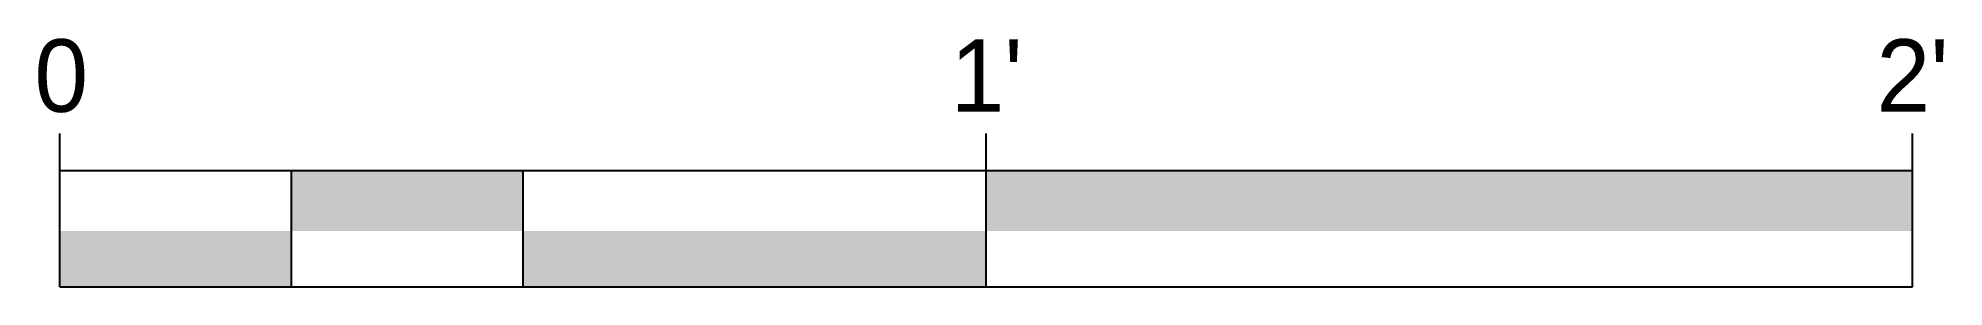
# Model space of a CAD drawing. Header units: inches. Extents: x -0.02 to 2.03, y 0 to 0.27.
import ezdxf
from ezdxf.enums import TextEntityAlignment as Align

# ---------------------------------------------------------------- set-up
doc = ezdxf.new("R2010")
doc.units = ezdxf.units.IN
doc.header["$MEASUREMENT"] = 0

msp = doc.modelspace()

# ---------------------------------------------------------------- linework, layer by layer
for p, q in [((0, 0.125), (0, 0.165)), ((1, 0.125), (1, 0.165)), ((2, 0.125), (2, 0.165)), ((2, 0.125), (0, 0.125)), ((0, 0), (0, 0.125)), ((0.25, 0), (0.25, 0.125)), ((0.5, 0), (0.5, 0.125)), ((1, 0), (1, 0.125)), ((2, 0), (2, 0.125)), ((0, 0), (2, 0))]:
    msp.add_line(p, q)
for points in [[(0.25, 0.125), (0.25, 0.06), (0.5, 0.125), (0.5, 0.06)], [(1, 0.125), (1, 0.06), (2, 0.125), (2, 0.06)], [(0, 0.06), (0, 0), (0.25, 0.06), (0.25, 0)], [(0.5, 0.06), (0.5, 0), (1, 0.06), (1, 0)]]:
    msp.add_solid(points)

# ---------------------------------------------------------------- texts
for s, height, p in [('0', 0.0781, (0.0015, 0.165)), ('0', 0.0781, (0.0015, 0.165)), ("2'", 0.07812, (2, 0.165)), ("1'", 0.07812, (1.0004, 0.165))]:
    msp.add_text(s, height=height).set_placement(p, align=Align.BOTTOM_CENTER)

doc.saveas('drawing.dxf')
